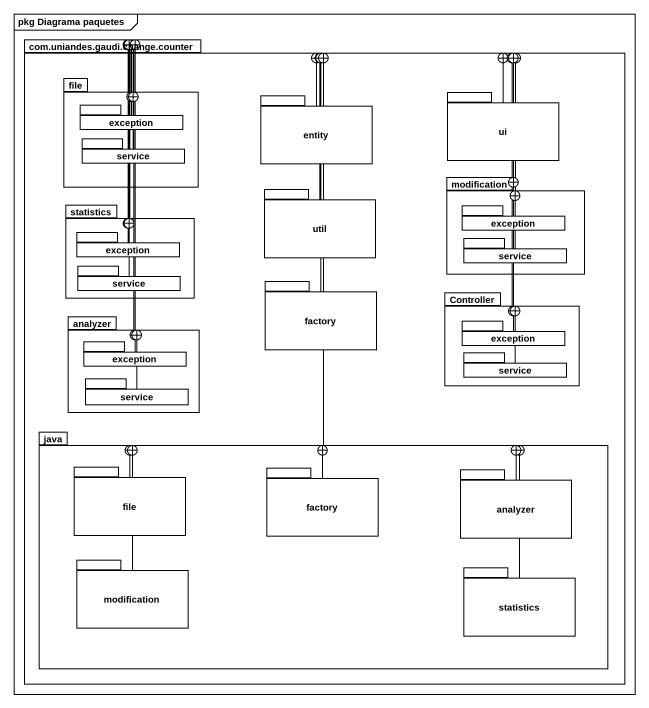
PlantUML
@startuml
mainframe pkg Diagrama paquetes
package "com.uniandes.gaudi.change.counter" as com_uniandes_gaudi_change {
  package "file" as file_ {
    package "exception" as exception_ {
    }
    package service {
    }
  }
  package ui {
  }
  package "entity" as entity_ {
  }
  package statistics {
    package "exception" as exception__3 {
    }
    package "service" as service_3 {
    }
  }
  package util {
  }
  package modification {
    package "exception" as exception__2 {
    }
    package "service" as service_2 {
    }
  }
  package factory {
  }
  package analyzer {
    package "exception" as exception__5 {
    }
    package "service" as service_5 {
    }
  }
  package Controller {
    package "exception" as exception__4 {
    }
    package "service" as service_4 {
    }
  }
  package java {
    package "file" as file__2 {
    }
    package "factory" as factory_2 {
    }
    package "analyzer" as analyzer_2 {
    }
    package "modification" as modification_2 {
    }
    package "statistics" as statistics_2 {
    }
  }
}
file_ --+ com_uniandes_gaudi_change
ui --+ com_uniandes_gaudi_change
exception_ --+ com_uniandes_gaudi_change
exception_ --+ file_
entity_ --+ com_uniandes_gaudi_change
service --+ com_uniandes_gaudi_change
service -up-+ file_
statistics -right-+ com_uniandes_gaudi_change
util --+ com_uniandes_gaudi_change
modification --+ com_uniandes_gaudi_change
exception__2 --+ com_uniandes_gaudi_change
exception__2 --+ modification
exception__3 -right-+ com_uniandes_gaudi_change
exception__3 --+ statistics
service_2 -up-+ modification
service_3 -right-+ com_uniandes_gaudi_change
service_3 -up-+ statistics
factory --+ com_uniandes_gaudi_change
analyzer -right-+ com_uniandes_gaudi_change
Controller -left-+ com_uniandes_gaudi_change
exception__4 -left-+ com_uniandes_gaudi_change
exception__4 --+ Controller
exception__5 -right-+ com_uniandes_gaudi_change
exception__5 --+ analyzer
service_4 -up-+ Controller
service_5 -up-+ analyzer
java -up-+ com_uniandes_gaudi_change
file__2 -right-+ java
factory_2 --+ java
analyzer_2 -left-+ java
modification_2 -right-+ java
statistics_2 -left-+ java
@enduml
